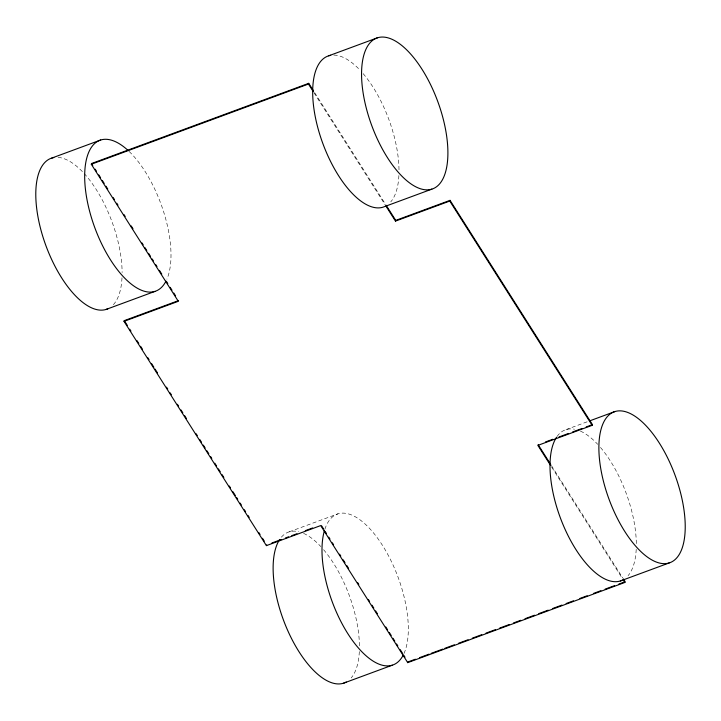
<?xml version="1.0" encoding="UTF-8"?>
<svg xmlns="http://www.w3.org/2000/svg" width="721" height="721" viewBox="0 0 721 721"><rect width="100%" height="100%" fill="white"/><g stroke="black" fill="none" stroke-linecap="round" stroke-linejoin="round"><path stroke-width="0.54" stroke-dasharray="3.6 2.7" d="M289.139 531.864L337.996 513.821M566.021 429.617L587.849 421.551M314.735 92.784L385.546 204.322M551.349 465.469L622.764 577.954M313.86 92.549L385.275 205.034M551.673 467.118L621.89 577.71M58.059 157.376A80.419 35.131 69.7 0 1 83.483 172.761M84.177 173.509A80.419 35.131 69.7 0 1 122.119 272.529M122.002 277.783A80.419 35.131 69.7 0 1 112.35 305.722M129.14 151.455A80.419 35.131 69.7 0 1 166.911 279.153M333.85 55.084A80.419 35.131 69.7 0 1 360.365 70.514M363.15 73.641A80.419 35.131 69.7 0 1 399.001 170.282M398.893 175.536A80.419 35.131 69.7 0 1 390.755 201.871M557.108 436.412A80.419 35.131 69.7 0 1 574.493 429.22M580.432 431.113A80.419 35.131 69.7 0 1 597.691 444.316M600.476 447.444A80.419 35.131 69.7 0 1 636.328 545.157M636.21 549.339A80.419 35.131 69.7 0 1 628.081 575.673M281.379 537.172A80.419 35.131 69.7 0 1 298.746 531.71M303.541 533.36A80.419 35.131 69.7 0 1 320.809 546.563M323.594 549.69A80.419 35.131 69.7 0 1 359.437 646.322M359.328 651.586A80.419 35.131 69.7 0 1 351.199 677.92M324.865 529.241A80.419 35.131 69.7 0 1 382.518 545.427A80.419 35.131 69.7 0 1 403.787 653.947"/><path stroke-width="1.08" d="M623.359 578.9L625.161 581.73L624.882 582.442L407.725 662.635L320.701 525.573L266.41 545.626L124.021 321.341L178.312 301.297L91.297 164.235L91.567 163.523L308.732 83.33L313.536 90.891M124.021 321.341L124.291 320.629L178.583 300.585M91.297 164.235L308.453 84.042L308.732 83.33M266.41 545.626L266.689 544.914M385.87 205.972L395.478 221.104L395.748 220.392L450.039 200.348L592.437 424.624L592.157 425.336L537.866 445.38L550.474 465.234M395.478 221.104L449.769 201.051L450.039 200.348M407.725 662.635L407.996 661.923L415.377 659.201M51.813 158.061L100.679 140.018M328.695 55.814L377.561 37.771M106.122 309.426L154.979 291.383M431.861 189.136A80.419 35.131 69.7 0 1 362.086 84.763A80.419 35.131 69.7 0 1 420.181 66.467A80.419 35.131 69.7 0 1 431.861 189.136L383.004 207.179A80.419 35.131 69.7 0 1 321.539 139.865A80.419 35.131 69.7 0 1 330.687 55.328M589.931 420.785L614.878 411.574M271.907 542.985L281.307 539.515M285.48 537.974L288.616 536.821M291.744 535.658L296.971 533.729M305.316 530.647L312.626 527.952M545.455 441.973L552.764 439.278M559.027 436.962L568.418 433.492M572.6 431.951L581.991 428.481M586.173 426.94L592.437 424.624M343.439 683.229L392.305 665.186M620.321 580.982L669.187 562.939A80.419 35.131 69.7 0 0 657.507 440.27A80.419 35.131 69.7 0 0 599.412 458.565A80.419 35.131 69.7 0 0 669.187 562.939M419.595 657.642L429.085 654.136M431.194 653.361L442.784 649.08M444.893 648.296L454.383 644.799M458.601 643.24L468.091 639.734M472.3 638.175L481.79 634.678M486.008 633.119L495.498 629.613M499.716 628.054L509.197 624.557M513.415 622.998L520.796 620.276M525.014 618.717L534.504 615.211M538.722 613.652L548.203 610.146M552.421 608.596L561.911 605.09M566.129 603.531L573.51 600.809M579.828 598.475L587.209 595.744M593.536 593.41L600.917 590.688M605.135 589.129L614.616 585.623M618.834 584.073L624.107 582.126M449.769 201.051L592.157 425.336M386.15 205.269L395.748 220.392M538.145 444.677L550.745 464.522M308.453 84.042L313.256 91.603M623.088 579.603L624.882 582.442M91.567 163.523L92.766 165.415M95.172 169.192L96.371 171.084M98.768 174.87L100.57 177.699M102.373 180.538L104.166 183.377M105.969 186.207L107.771 189.046M113.17 197.554L114.369 199.447M116.775 203.223L117.974 205.115M123.976 214.57L125.175 216.453M131.177 225.907L132.979 228.746M141.983 242.923L143.182 244.816M144.975 247.654L146.778 250.484M148.58 253.323L150.383 256.162M152.185 258.992L153.384 260.885M155.781 264.661L156.98 266.554M159.386 270.339L161.783 274.115M166.587 281.677L167.786 283.569M170.183 287.355L171.986 290.184M173.788 293.023L175.582 295.862M321.584 525.807L323.378 528.646M325.18 531.485L326.379 533.369M328.785 537.154L329.984 539.047M332.381 542.823L333.58 544.716M339.582 554.17L340.781 556.062M343.187 559.838L344.98 562.677M346.783 565.507L348.585 568.346M357.589 582.523L358.788 584.416M368.386 599.539L369.594 601.431M371.991 605.207L373.793 608.046M375.587 610.885L377.389 613.715M385.789 626.955L387.592 629.784M389.394 632.623L391.197 635.462M392.999 638.292L394.793 641.131M396.595 643.97L397.794 645.854M400.2 649.639L402.597 653.415M403.796 655.308L404.995 657.201M124.291 320.629L127.311 325.387M129.726 329.182L130.934 331.083M136.963 340.591L138.774 343.439M140.586 346.296L142.398 349.144M147.823 357.697L149.031 359.599M151.446 363.402L153.861 367.196M155.069 369.098L157.484 372.901M166.533 387.159L167.741 389.061M170.147 392.855L171.355 394.757M177.393 404.265L178.601 406.166M181.007 409.961L182.819 412.818M184.63 415.666L186.442 418.513M196.094 433.727L197.302 435.628M199.717 439.422L201.529 442.279M203.34 445.127L205.143 447.975M206.954 450.832L208.766 453.68M210.577 456.528L211.785 458.43M214.804 463.188L216.606 466.036M218.418 468.884L220.229 471.741M222.041 474.589L223.852 477.437M229.278 485.99L230.486 487.892M232.901 491.695L235.316 495.498M236.524 497.4L237.732 499.293M240.138 503.096L241.346 504.997M244.365 509.747L245.573 511.649M247.988 515.452L249.196 517.354M258.848 532.558L260.056 534.459M262.462 538.263L264.274 541.111M108.015 308.687A80.419 35.131 69.7 0 1 45.423 244.311A80.419 35.131 69.7 0 1 53.796 157.575M165.992 281.109A80.419 35.131 69.7 0 1 113.945 265.013A80.419 35.131 69.7 0 1 85.294 165.803A80.419 35.131 69.7 0 1 128.329 150.689M622.223 580.243A80.419 35.131 69.7 0 1 565.543 530.359A80.419 35.131 69.7 0 1 556.549 437.223M346.251 682.021A80.419 35.131 69.7 0 1 289.148 633.651A80.419 35.131 69.7 0 1 279.667 539.47M403.318 654.911A80.419 35.131 69.7 0 1 347.702 633.453A80.419 35.131 69.7 0 1 324.567 530.187"/></g></svg>
